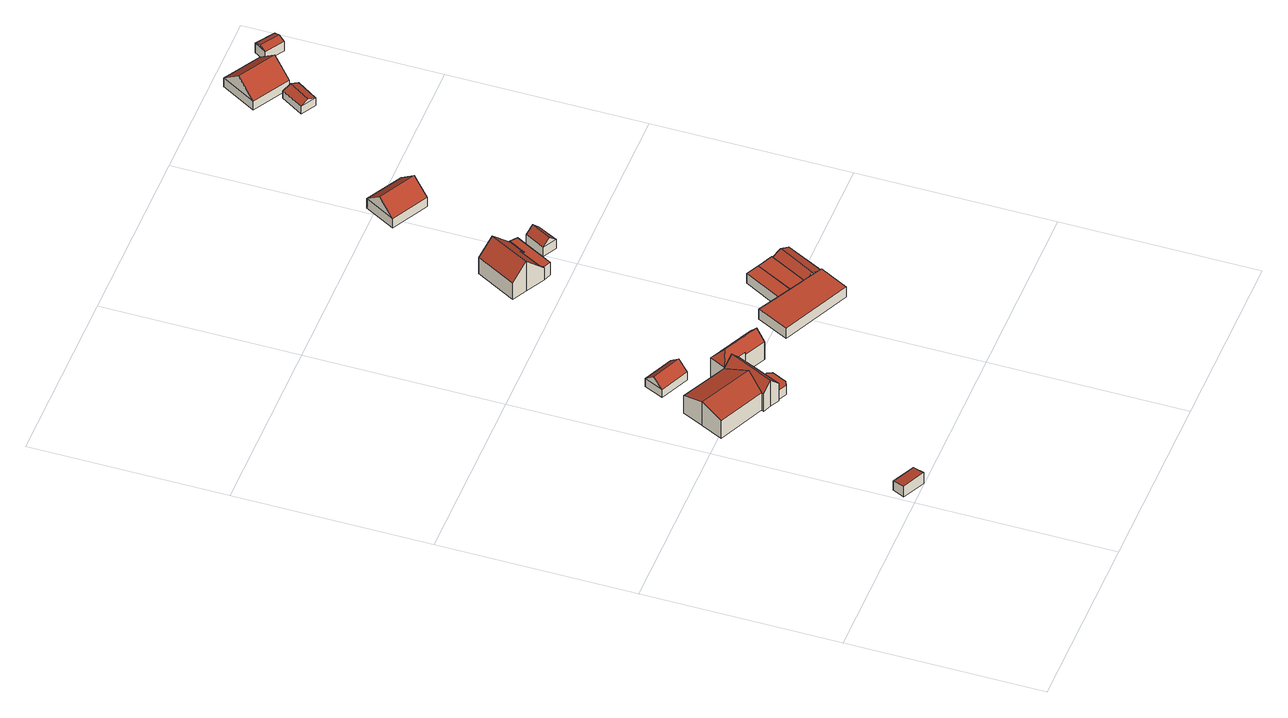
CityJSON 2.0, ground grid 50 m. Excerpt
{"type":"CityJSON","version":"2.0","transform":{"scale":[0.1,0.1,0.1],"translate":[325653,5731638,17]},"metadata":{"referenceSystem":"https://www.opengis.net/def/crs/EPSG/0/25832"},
"CityObjects":{
"building1":{"type":"Building","attributes":{"Geometrietyp2DReferenz":"3000","Gemeindeschluessel":"05170048","function":"31001_1010","roofType":"2100","measuredHeight":3.41},"address":[{"country":"Germany","locality":"Wesel","thoroughfareNumber":"1","thoroughfareName":"Bergen"}],"geometry":[{"type":"Solid","lod":"2","boundaries":[[[[0,1,2,3]],[[4,5,1,0]],[[6,7,5,4]],[[3,2,7,6]],[[4,0,3,6]],[[1,5,7,2]]]],"semantics":{"surfaces":[{"type":"WallSurface"},{"type":"RoofSurface"},{"type":"GroundSurface"}],"values":[[0,0,0,0,1,2]]}}]},
"building2":{"type":"Building","attributes":{"Gemeindeschluessel":"05170048","Geometrietyp2DReferenz":"3000","function":"31001_1010"},"address":[{"country":"Germany","locality":"Wesel","thoroughfareNumber":"2","thoroughfareName":"Bergen"}],"children":["building2-1","building2-2"]},
"building2-1":{"type":"BuildingPart","attributes":{"roofType":"5000","measuredHeight":7.52},"parents":["building2"],"geometry":[{"type":"Solid","lod":"2","boundaries":[[[[8,9,10,11]],[[12,13,9,8]],[[14,15,13,12]],[[11,10,16,17]],[[8,11,17,18]],[[17,14,18]],[[14,12,8,18]],[[9,13,15,16,10]],[[17,16,15,14]]]],"semantics":{"surfaces":[{"type":"WallSurface"},{"type":"RoofSurface"},{"type":"GroundSurface"},{"type":"ClosureSurface"}],"values":[[0,0,0,0,1,1,1,2,3]]}}]},
"building2-2":{"type":"BuildingPart","attributes":{"roofType":"3100","measuredHeight":8.16},"parents":["building2"],"geometry":[{"type":"Solid","lod":"2","boundaries":[[[[19,20,21,22]],[[23,24,20,19]],[[25,26,24,23]],[[17,16,26,25]],[[27,28,15,14]],[[29,30,28,27]],[[31,32,30,29]],[[22,21,32,31]],[[19,22,31,29,27,23]],[[14,17,25,23,27]],[[20,24,26,16,15,28,30,32,21]],[[14,15,16,17]]]],"semantics":{"surfaces":[{"type":"WallSurface"},{"type":"RoofSurface"},{"type":"GroundSurface"},{"type":"ClosureSurface"}],"values":[[0,0,0,0,0,0,0,0,1,1,2,3]]}}]},
"building3":{"type":"Building","attributes":{"Geometrietyp2DReferenz":"3000","Gemeindeschluessel":"05170048","function":"31001_1010","roofType":"1000","measuredHeight":2.8},"address":[{"country":"Germany","locality":"Wesel","thoroughfareNumber":"2","thoroughfareName":"Bergen"}],"geometry":[{"type":"Solid","lod":"2","boundaries":[[[[33,34,35,36]],[[37,38,34,33]],[[39,40,38,37]],[[41,42,40,39]],[[43,44,42,41]],[[36,35,44,43]],[[41,39,37,33,36,43]],[[34,38,40,42,44,35]]]],"semantics":{"surfaces":[{"type":"WallSurface"},{"type":"RoofSurface"},{"type":"GroundSurface"}],"values":[[0,0,0,0,0,0,1,2]]}}]},
"building4":{"type":"Building","attributes":{"Geometrietyp2DReferenz":"3000","Gemeindeschluessel":"05170048","function":"51009_1610","roofType":"3100","measuredHeight":4.8},"geometry":[{"type":"Solid","lod":"2","boundaries":[[[[45,46,47,48]],[[49,50,46,45]],[[51,52,50,49]],[[48,47,52,51]],[[45,53,49]],[[51,54,48]],[[48,54,53,45]],[[49,53,54,51]],[[46,50,52,47]]]],"semantics":{"surfaces":[{"type":"WallSurface"},{"type":"RoofSurface"},{"type":"GroundSurface"}],"values":[[0,0,0,0,0,0,1,1,2]]}}]},
"building5":{"type":"Building","attributes":{"Geometrietyp2DReferenz":"3000","Gemeindeschluessel":"05170048","function":"31001_2463","roofType":"5000","measuredHeight":8.39},"address":[{"country":"Germany","locality":"Wesel","thoroughfareNumber":"2","thoroughfareName":"Bergen"}],"geometry":[{"type":"Solid","lod":"2","boundaries":[[[[55,56,57,58]],[[59,60,56,55]],[[61,62,60,59]],[[63,64,62,61]],[[65,66,64,63]],[[67,68,66,65]],[[69,70,68,67]],[[58,57,70,69]],[[67,65,63,71]],[[63,61,71]],[[61,59,55,58,69,67,71]],[[56,60,62,64,66,68,70,57]]]],"semantics":{"surfaces":[{"type":"WallSurface"},{"type":"RoofSurface"},{"type":"GroundSurface"}],"values":[[0,0,0,0,0,0,0,0,1,1,1,2]]}}]},
"building6":{"type":"Building","attributes":{"Gemeindeschluessel":"05170048","Geometrietyp2DReferenz":"3000","function":"31001_2723"},"address":[{"country":"Germany","locality":"Wesel","thoroughfareNumber":"2","thoroughfareName":"Bergen"}],"children":["building6-1","building6-2"]},
"building6-1":{"type":"BuildingPart","attributes":{"roofType":"1000","measuredHeight":3.25},"parents":["building6"],"geometry":[{"type":"MultiSurface","lod":"2","boundaries":[[[72,73,74,75]],[[76,77,73,72]],[[78,79,77,76]],[[80,81,82,83]],[[75,74,81,80]],[[83,78,76,72,75,80]],[[73,77,79,82,81,74]],[[83,84,85]],[[78,86,87]],[[87,86,88,89,79]],[[88,85,84,82,89]]],"semantics":{"surfaces":[{"type":"WallSurface"},{"type":"RoofSurface"},{"type":"GroundSurface"},{"type":"ClosureSurface"}],"values":[0,0,0,0,0,1,2,0,0,3,3]}}]},
"building6-2":{"type":"BuildingPart","attributes":{"roofType":"3100","measuredHeight":3.8},"parents":["building6"],"geometry":[{"type":"MultiSurface","lod":"2","boundaries":[[[90,91,79,87]],[[92,93,91,90]],[[94,95,93,92]],[[84,82,95,94]],[[84,94,92,96]],[[90,87,96,92]],[[79,91,93,95,82,89]],[[96,86,88]],[[88,86,87,79,89]],[[96,88,85]],[[82,84,85,88,89]]],"semantics":{"surfaces":[{"type":"WallSurface"},{"type":"RoofSurface"},{"type":"GroundSurface"},{"type":"ClosureSurface"}],"values":[0,0,0,0,1,1,2,0,3,0,3]}}]},
"building7":{"type":"Building","attributes":{"Geometrietyp2DReferenz":"3000","Gemeindeschluessel":"05170048","function":"51009_1610","roofType":"1000","measuredHeight":3.16},"geometry":[{"type":"Solid","lod":"2","boundaries":[[[[97,98,99,100]],[[101,102,98,97]],[[103,77,102,101]],[[100,99,77,103]],[[101,97,100,103]],[[98,102,77,99]]]],"semantics":{"surfaces":[{"type":"WallSurface"},{"type":"RoofSurface"},{"type":"GroundSurface"}],"values":[[0,0,0,0,1,2]]}}]},
"building8":{"type":"Building","attributes":{"Geometrietyp2DReferenz":"3000","Gemeindeschluessel":"05170048","function":"31001_1010","roofType":"3100","measuredHeight":9.3},"address":[{"country":"Germany","locality":"Wesel","thoroughfareNumber":"3","thoroughfareName":"Bergen"}],"geometry":[{"type":"Solid","lod":"2","boundaries":[[[[104,105,106,107]],[[108,109,105,104]],[[110,111,109,108]],[[112,113,111,110]],[[114,115,113,112]],[[116,117,115,114]],[[118,119,117,116]],[[120,121,119,118]],[[122,123,121,120]],[[107,106,123,122]],[[122,120,118,116,114,112,110,107]],[[108,104,107,110]],[[105,109,111,113,115,117,119,121,123,106]]]],"semantics":{"surfaces":[{"type":"WallSurface"},{"type":"RoofSurface"},{"type":"GroundSurface"}],"values":[[0,0,0,0,0,0,0,0,0,0,1,1,2]]}}]},
"building9":{"type":"Building","attributes":{"Geometrietyp2DReferenz":"3000","Gemeindeschluessel":"05170048","function":"51009_1610","roofType":"1000","measuredHeight":3.13},"geometry":[{"type":"Solid","lod":"2","boundaries":[[[[124,91,102,101]],[[125,79,91,124]],[[103,77,79,125]],[[101,102,77,103]],[[125,124,101,103]],[[91,79,77,102]]]],"semantics":{"surfaces":[{"type":"WallSurface"},{"type":"RoofSurface"},{"type":"GroundSurface"}],"values":[[0,0,0,0,1,2]]}}]},
"building10":{"type":"Building","attributes":{"Geometrietyp2DReferenz":"3000","Gemeindeschluessel":"05170048","function":"31001_1010","roofType":"1000","measuredHeight":4},"address":[{"country":"Germany","locality":"Wesel","thoroughfareNumber":"3","thoroughfareName":"Bergen"}],"geometry":[{"type":"Solid","lod":"2","boundaries":[[[[126,127,128,129]],[[130,131,127,126]],[[132,133,131,130]],[[134,135,133,132]],[[136,137,135,134]],[[138,139,137,136]],[[140,141,139,138]],[[129,128,141,140]],[[138,136,134,132,130,126,129,140]],[[127,131,133,135,137,139,141,128]]]],"semantics":{"surfaces":[{"type":"WallSurface"},{"type":"RoofSurface"},{"type":"GroundSurface"}],"values":[[0,0,0,0,0,0,0,0,1,2]]}}]},
"building11":{"type":"Building","attributes":{"Geometrietyp2DReferenz":"3000","Gemeindeschluessel":"05170048","function":"31001_2463","roofType":"3100","measuredHeight":4.93},"address":[{"country":"Germany","locality":"Wesel","thoroughfareNumber":"3","thoroughfareName":"Bergen"}],"geometry":[{"type":"Solid","lod":"2","boundaries":[[[[142,143,144,145]],[[146,147,143,142]],[[148,149,147,146]],[[145,144,149,148]],[[142,150,146]],[[148,151,145]],[[145,151,150,142]],[[146,150,151,148]],[[143,147,149,144]]]],"semantics":{"surfaces":[{"type":"WallSurface"},{"type":"RoofSurface"},{"type":"GroundSurface"}],"values":[[0,0,0,0,0,0,1,1,2]]}}]},
"building12":{"type":"Building","attributes":{"Geometrietyp2DReferenz":"3000","Gemeindeschluessel":"05170048","function":"31001_1010","roofType":"3100","measuredHeight":6.59},"address":[{"country":"Germany","locality":"Wesel","thoroughfareNumber":"4","thoroughfareName":"Bergen"}],"geometry":[{"type":"Solid","lod":"2","boundaries":[[[[152,153,154,155]],[[156,157,153,152]],[[158,159,157,156]],[[155,154,159,158]],[[152,160,156]],[[158,161,155]],[[155,161,160,152]],[[156,160,161,158]],[[153,157,159,154]]]],"semantics":{"surfaces":[{"type":"WallSurface"},{"type":"RoofSurface"},{"type":"GroundSurface"}],"values":[[0,0,0,0,0,0,1,1,2]]}}]},
"building13":{"type":"Building","attributes":{"Geometrietyp2DReferenz":"3000","Gemeindeschluessel":"05170048","function":"31001_2723","roofType":"3100","measuredHeight":3.37},"address":[{"country":"Germany","locality":"Wesel","thoroughfareNumber":"5","thoroughfareName":"Bergen"}],"geometry":[{"type":"Solid","lod":"2","boundaries":[[[[162,163,164,165]],[[166,167,163,162]],[[168,169,167,166]],[[165,164,169,168]],[[162,170,166]],[[168,171,165]],[[165,171,170,162]],[[166,170,171,168]],[[163,167,169,164]]]],"semantics":{"surfaces":[{"type":"WallSurface"},{"type":"RoofSurface"},{"type":"GroundSurface"}],"values":[[0,0,0,0,0,0,1,1,2]]}}]},
"building14":{"type":"Building","attributes":{"Geometrietyp2DReferenz":"3000","Gemeindeschluessel":"05170048","function":"31001_1010","roofType":"3100","measuredHeight":7.04},"address":[{"country":"Germany","locality":"Wesel","thoroughfareNumber":"5","thoroughfareName":"Bergen"}],"geometry":[{"type":"Solid","lod":"2","boundaries":[[[[172,173,174,175]],[[176,177,173,172]],[[178,179,177,176]],[[175,174,179,178]],[[172,180,176]],[[178,181,175]],[[175,181,180,172]],[[176,180,181,178]],[[173,177,179,174]]]],"semantics":{"surfaces":[{"type":"WallSurface"},{"type":"RoofSurface"},{"type":"GroundSurface"}],"values":[[0,0,0,0,0,0,1,1,2]]}}]},
"building15":{"type":"Building","attributes":{"Geometrietyp2DReferenz":"3000","Gemeindeschluessel":"05170048","function":"31001_2463","roofType":"3100","measuredHeight":3.71},"address":[{"country":"Germany","locality":"Wesel","thoroughfareNumber":"5","thoroughfareName":"Bergen"}],"geometry":[{"type":"Solid","lod":"2","boundaries":[[[[182,183,184,185]],[[186,187,183,182]],[[188,189,187,186]],[[185,184,189,188]],[[182,190,186]],[[188,191,185]],[[185,191,190,182]],[[186,190,191,188]],[[183,187,189,184]]]],"semantics":{"surfaces":[{"type":"WallSurface"},{"type":"RoofSurface"},{"type":"GroundSurface"}],"values":[[0,0,0,0,0,0,1,1,2]]}}]}
},
"vertices":[
[67,1,45],[67,1,11],[82,32,11],[82,32,39],[8,29,45],[8,29,11],[23,60,39],[23,60,11],
[81,548,86],[81,548,11],[55,493,11],[55,493,66],[107,603,66],[107,603,11],[224,545,66],[224,545,11],[175,436,11],[175,436,66],[217,482,86],
[218,409,66],[218,409,11],[219,411,11],[219,411,66],[195,420,93],[195,420,11],[173,430,66],[173,430,11],[248,535,93],[248,535,11],[271,524,66],[271,524,11],[245,467,66],[245,467,11],
[269,456,40],[269,456,12],[245,467,12],[245,467,40],[274,443,40],[274,443,12],[256,405,40],[256,405,12],[243,400,40],[243,400,12],[219,411,40],[219,411,12],
[140,667,35],[140,667,10],[216,632,10],[216,632,35],[163,716,35],[163,716,10],[239,681,35],[239,681,10],[151,691,58],[228,657,58],
[288,516,69],[288,516,9],[286,514,9],[286,514,65],[271,524,69],[271,524,9],[224,545,69],[224,545,9],[244,585,69],[244,585,9],[360,529,69],[360,529,9],[351,510,93],[351,510,9],[341,487,64],[341,487,9],[259,554,93],
[465,544,40],[465,544,8],[424,463,8],[424,463,40],[553,498,40],[553,498,8],[592,478,40],[592,478,8],[602,378,40],[602,378,8],[641,452,8],[641,452,40],[641,452,34],[628,459,40],[605,471,40],[592,478,34],[616,465,40],[616,465,8],
[643,575,34],[643,575,8],[667,562,46],[667,562,8],[691,550,34],[691,550,8],[616,465,46],
[570,611,39],[570,611,8],[519,516,8],[519,516,39],[603,594,39],[603,594,8],[553,498,39],
[335,1101,63],[335,1101,12],[373,1081,12],[373,1081,105],[392,1204,63],[392,1204,12],[429,1184,105],[429,1184,12],[478,1158,50],[478,1158,12],[454,1114,50],[454,1114,12],[443,1120,63],[443,1120,12],[412,1063,63],[412,1063,12],[423,1057,50],[423,1057,12],[421,1054,51],[421,1054,12],
[643,575,39],[592,478,39],
[412,1063,53],[412,1063,13],[423,1057,13],[423,1057,53],[443,1120,53],[443,1120,13],[454,1114,53],[454,1114,13],[478,1158,53],[478,1158,13],[494,1145,53],[494,1145,13],[441,1046,53],[441,1046,13],[421,1054,53],[421,1054,13],
[530,1063,41],[530,1063,12],[557,1115,12],[557,1115,41],[495,1082,41],[495,1082,12],[522,1134,41],[522,1134,12],[512,1073,61],[540,1124,61],
[611,1470,38],[611,1470,9],[518,1522,9],[518,1522,38],[568,1392,38],[568,1392,9],[474,1443,38],[474,1443,9],[590,1431,75],[496,1483,75],
[804,1747,32],[804,1747,9],[840,1802,9],[840,1802,32],[766,1770,32],[766,1770,9],[802,1827,32],[802,1827,9],[785,1759,42],[821,1814,42],
[888,1913,36],[888,1913,9],[793,1969,9],[793,1969,36],[836,1823,36],[836,1823,9],[741,1878,36],[741,1878,9],[862,1868,80],[767,1923,80],
[972,1907,39],[972,1907,10],[925,1938,10],[925,1938,39],[952,1876,39],[952,1876,10],[905,1907,39],[905,1907,10],[962,1892,47],[915,1922,47]
]}
